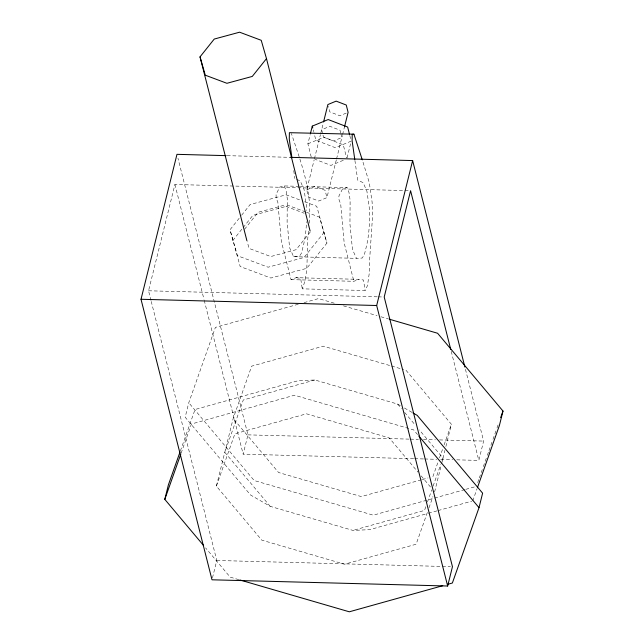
<?xml version="1.0" encoding="UTF-8"?>
<svg xmlns="http://www.w3.org/2000/svg" width="644" height="644" viewBox="0 0 644 644"><rect width="100%" height="100%" fill="white"/><g stroke="black" fill="none" stroke-linecap="round" stroke-linejoin="round"><path stroke-width="0.48" stroke-dasharray="3.22 2.42" d="M308.621 231.196C305.57 250.242 309.756 270.794 302.261 288.842L365.108 290.508L367.458 285.654L369.656 270.609L369.519 261.375L372.57 215.869L372.119 202.208L369.31 182.759L362.274 159.801M309.136 223.202C312.686 192.121 300.933 162.409 291.386 133.477M151.01 300.515L148.547 290.782L174.918 184.49L408.578 190.672M298.252 304.25L215.41 327.377L188.773 402.733L185.174 417.223L250.564 495.011L270.19 506.337L352.92 530.406L369.688 529.666L427.479 513.526M427.35 512.463L416.113 544.236L344.532 564.225L261.802 540.155L216.384 486.131L233.168 418.495L251.667 366.162L323.256 346.174L390.594 365.76M311.213 156.967L307.888 143.829L310.207 134.507M336.329 159.817L326.943 197.628L318.691 201.041L308.581 197.145L306.729 189.835L314.183 159.776M314.425 158.81L320.438 134.572M320.68 133.606L323.328 122.948M212.472 577.869L216.787 560.473L151.26 301.489M413.641 458.689L243.158 454.181L247.956 434.861L177.961 158.231M336.571 158.851L342.342 135.586M342.584 134.612L344.5 126.868M347.052 157.909L350.988 142.058M434.62 491.903L441.325 464.847M441.567 463.881L444.924 450.349M445.881 446.485L451.396 424.267L405.986 370.236L402.138 369.117M456.765 459.832L478.822 460.412L483.62 441.084L465.137 368.038M180.384 450.953L195.035 409.512L298.1 380.733L314.86 379.992L397.589 404.062L401.003 406.026M181.117 453.207L191.437 424.002L294.501 395.223L413.625 429.878L417.505 434.499M216.384 486.131L234.891 433.798L306.472 413.81L389.201 437.88L417.988 472.116M432.897 476.6L438.186 461.643M439.506 457.908L442.806 448.562M444.127 444.827L451.396 424.267M425.829 506.683L424.501 510.418L352.92 530.406M427.479 502.006L431.77 489.859M433.098 486.123L440.697 464.622M442.017 460.887L443.008 458.085L419.341 429.926M429.001 507.786L432.961 496.572M477.679 482.622L479.015 478.854M479.345 477.912L483.008 467.552M483.338 466.61L487.001 456.25M487.339 455.308L488.667 451.541M489.005 450.599L492.668 440.238M492.998 439.297L496.661 428.936M496.991 427.994L498.327 424.227M472.752 500.887L477.083 488.643M304.66 201.765L316.743 206.289L326.927 243.078L306.786 268.315L270.858 278.031L240.196 266.552L230.013 229.763L239.166 218.292M241.613 215.233L250.154 204.526L286.081 194.81L300.949 200.373M232.75 240.59L242.514 228.354M243.126 227.59L252.891 215.362L288.818 205.637L305.546 211.9M244.487 229.353L258.083 212.319L283.432 205.46L304.137 213.212M310.328 231.888L296.111 249.687L270.762 256.553L249.123 248.447L247.183 241.701M324.182 232.251L304.04 257.479L268.113 267.204L237.451 255.724L230.013 229.763M346.271 113.094L339.847 115.751L329.744 111.847L328.351 106.373M307.888 143.829L323.795 137.261L343.26 144.763L346.585 157.901M351.213 141.125L335.315 147.701L315.85 140.191L313.95 132.688M343.292 160.3L330.919 165.403L315.158 159.334M306.729 189.835L314.988 186.422L325.099 190.318L326.943 197.628M299.251 186.341L284.286 185.939L279.818 187.018L276.059 194.367L276.163 198.022L277.87 202.458L281.323 241.267L291.032 279.633L296.127 277.685L358.974 279.351L363.506 280.027L365.108 290.508M291.032 279.633L353.878 281.299L358.974 279.351M304.032 302.632L318.482 298.599L334.808 303.348M314.86 379.992L243.279 399.98L224.78 452.313L270.19 506.337M421.289 479.836L361.316 496.588L278.586 472.519L233.168 418.495M422.255 479.571L428.059 477.953M464.791 489.617L373.279 515.176L254.163 480.521L188.773 402.733M465.749 489.351L476.351 486.389M428.445 513.26L437.115 510.837M438.073 510.571L471.786 501.153M354.908 160.461L357.694 180.167L363.119 182.655L366.911 191.212L369.221 207.271L369.511 216.022A39.026 9.716 -88.5 0 1 366.339 246.7L364.327 254.807L362.178 258.035L356.454 258.349L352.461 249.429L349.95 224.056L350.119 200.163L348.992 192.524L347.132 187.605L342.664 188.676L338.905 196.026L339.01 199.68L340.708 204.124L344.17 242.925L353.878 281.299M284.286 185.939L286.145 190.865L287.272 198.505L287.111 222.397L289.615 247.771L293.608 256.69L299.339 256.368L301.481 253.148L303.493 245.034A39.026 9.716 -88.5 0 0 306.528 221.745M227.115 155.663L290.291 157.337M300.249 186.366L347.132 187.605M293.608 256.69L356.454 258.349M148.547 290.782L377.191 296.828M378.197 296.852L383.204 296.989M247.956 434.861L409.407 439.128M410.413 439.152L418.439 439.361M423.446 439.498L435.481 439.812M439.498 439.916L483.62 441.084M414.639 458.713L423.671 458.955M424.67 458.979L436.704 459.301M440.713 459.405L452.748 459.719M216.787 560.473L441.422 566.414M442.42 566.438L450.446 566.648M296.127 277.685L300.659 278.369L302.261 288.842M343.453 305.86L377.078 315.649M380.918 316.759L388.606 318.997M391.552 366.042L401.172 368.843M238.835 579.664L230.19 577.145L205.581 547.883M306.472 212.246L319.48 217.117L326.927 243.078M296.659 179.33L300.273 180.988L304.065 189.553L306.383 205.605L306.544 210.467M404.416 407.998L412.096 412.426M397.589 404.062L401.429 408.626M404.625 412.426L415.501 425.362M421.184 475.924L430.78 487.339M451.235 351.366L478.822 460.412M349.789 135.498L350.98 140.191M340.7 132.954L340.008 130.209L329.905 126.313L321.646 129.726L323.489 137.035L333.6 140.931L341.859 137.518L340.934 133.863M313.234 129.871L313.709 131.746M174.918 184.49L203.987 299.38M204.237 300.354L243.158 454.181M293.736 170.62L294.855 178.501"/><path stroke-width="0.97" d="M450.736 349.418L410.582 190.721L384.21 297.013L452.45 566.704L447.661 586.024L211.997 579.801L141.012 299.275L176.971 154.335L226.108 155.639M203.641 545.573L164.8 499.358L168.39 484.868L180.046 451.895M310.432 133.574L312.284 126.119L328.19 119.551L347.655 127.053L349.555 134.564M323.562 121.974L327.893 104.545L336.152 101.132L346.263 105.028L348.106 112.338L344.5 126.868M447.661 586.024L376.676 305.506L412.635 160.565L290.291 157.337M447.556 584.366L452.37 583.021L479.015 507.665L482.614 493.175L417.215 415.38L412.949 412.925M389.564 319.279L437.598 333.254L502.988 411.041L499.39 425.531L477.413 487.701M164.8 499.358L180.779 454.149M500.654 417.634L502.988 411.041M246.91 240.735L200.026 56.865L214.243 39.059L239.592 32.2L261.231 40.306L266.487 58.62L310.078 230.914M266.487 58.62L252.271 76.427L226.921 83.293L205.275 75.187L200.026 56.865M442.742 585.71L349.306 611.8L239.793 579.938M362.274 159.801L353.918 134.185L352.228 134.346L352.115 140.762L354.772 159.479M353.918 134.185L289.381 132.688L289.277 139.104L291.925 157.82M141.012 299.275L376.676 305.506M418.801 436.036L479.015 507.665M412.635 160.565L464.888 367.064M312.284 126.119L312.759 127.995"/></g></svg>
